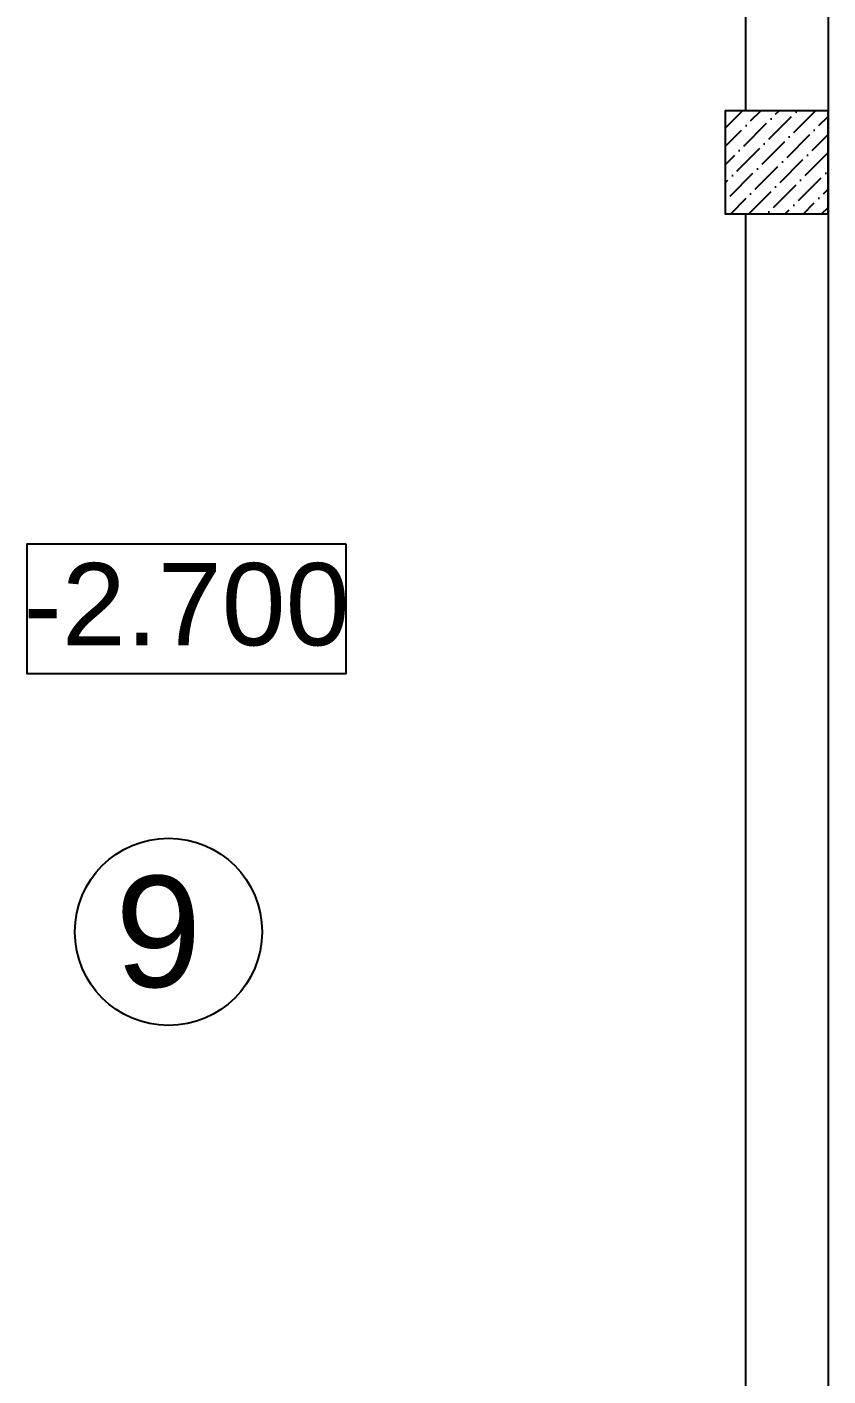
# Model space of a CAD drawing. Header units: millimetres. Extents: x 42452 to 2852333, y -419346 to 834876.
# Drawn here: x 2469276 to 2473168, y 659294 to 665847 of the extents above; entities that cross this region are included whole.
import ezdxf

# ---------------------------------------------------------------- set-up
doc = ezdxf.new("R2010")
doc.units = ezdxf.units.MM
doc.layers.add('memar', color=7, linetype='Continuous', lineweight=25)
doc.styles.add('СГЕНЕРИР_СТИЛЬ_1', font='arial.ttf')

msp = doc.modelspace()

# ---------------------------------------------------------------- hatches: boundary and pattern name
at = {"layer": 'memar', "lineweight": 25}
h = msp.add_hatch(dxfattribs=at)
h.set_pattern_fill('ANSI36', color=256, scale=500)
h.set_pattern_definition([(45, (795899.14, 2947853.946), (33.1456304, 121.533978), [156.25, -31.25, 0, -31.25])])
h.paths.add_polyline_path([(2472667.89352, 665440.28193), (2472667.89352, 664940.28193), (2473167.89352, 664940.28193), (2473167.89352, 665440.28193)])

# ---------------------------------------------------------------- linework, layer by layer
at = {"layer": 'memar', "color": 0, "lineweight": 25, "flags": 128}
for points in [[(2472767.89352, 665440.28193), (2472767.89352, 669640.45108)], [(2473167.89352, 669640.45108), (2473167.89352, 657640.28193)], [(2472767.89352, 659040.28193), (2472767.89352, 664940.28193)]]:
    msp.add_lwpolyline(points, dxfattribs=at)
at = {"layer": 'memar', "color": 3, "lineweight": 25}
msp.add_lwpolyline([(2473167.89352, 665440.28193), (2472667.89352, 665440.28193), (2472667.89352, 664940.28193), (2473167.89352, 664940.28193)], close=True, dxfattribs=at)
at = {"layer": 'memar', "linetype": 'Continuous', "lineweight": 25, "flags": 128}
msp.add_lwpolyline([(2470826.53623, 663335.22295), (2469275.90411, 663335.22295), (2469275.90411, 662706.65117), (2470826.53623, 662706.65117)], close=True, dxfattribs=at)
at = {"layer": 'memar', "lineweight": 25}
msp.add_circle((2469963.58477, 661451.69748), 454.87332, dxfattribs=at)

# ---------------------------------------------------------------- texts
at = {"layer": 'memar', "linetype": 'Continuous', "lineweight": 25, "style": 'СГЕНЕРИР_СТИЛЬ_1'}
for s, insert, char_height, attachment_point in [('{-2.700}', (2470051.22017, 663040.50295), 400, 5), ('9', (2470123.85497, 661723.53742), 540, 3)]:
    msp.add_mtext(s, dxfattribs=dict(at, insert=insert, char_height=char_height, attachment_point=attachment_point))

doc.saveas('drawing.dxf')
